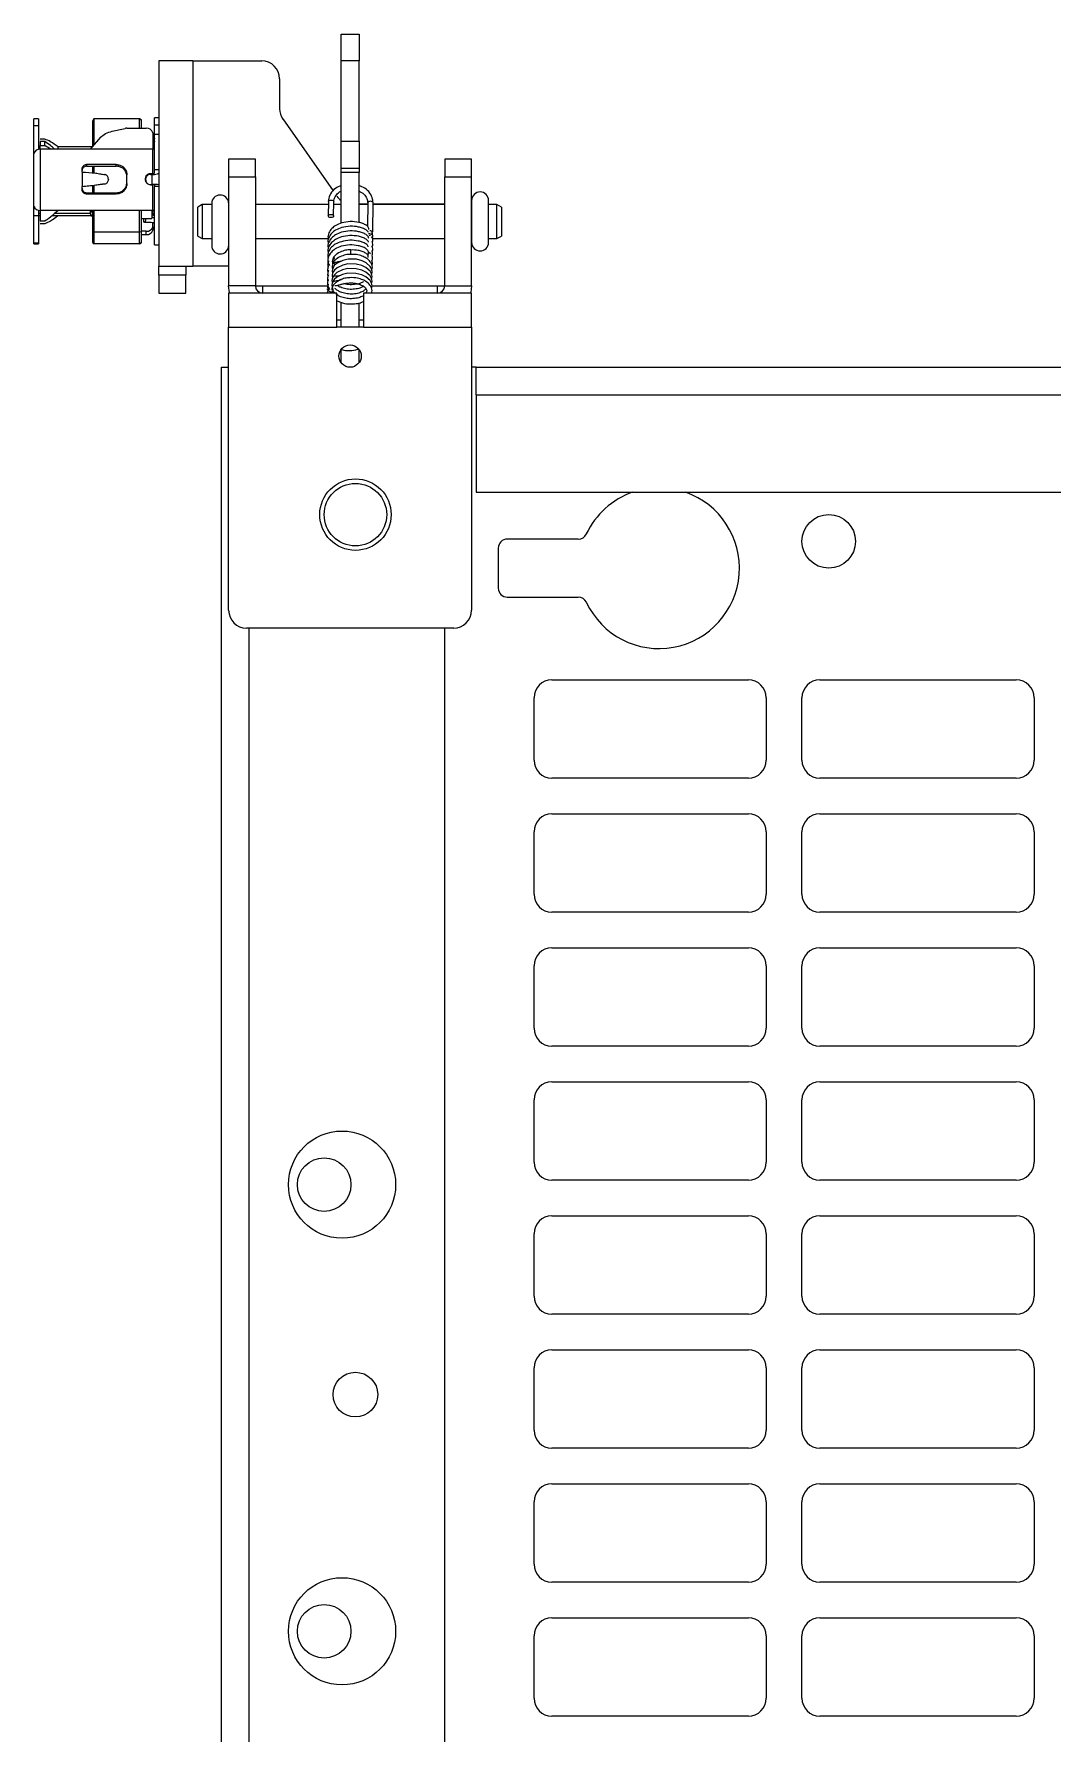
# Model space of a CAD drawing. Header units: millimetres. Extents: x -287 to 523, y -14 to 1990.
# Drawn here: x 251.7 to 365.7, y 1695.3 to 1885.6 of the extents above; entities that cross this region are included whole.
import ezdxf

# ---------------------------------------------------------------- set-up
doc = ezdxf.new("R2010")
doc.units = ezdxf.units.MM

msp = doc.modelspace()

# ---------------------------------------------------------------- linework, layer by layer
at = {"color": 7, "linetype": 'Continuous', "lineweight": 25}
for p, q in [((286.07, 1885.56), (288.07, 1885.56)), ((286.07, 1882.56), (286.07, 1885.56)), ((288.07, 1885.56), (288.07, 1882.56)), ((269.47, 1882.56), (265.67, 1882.56)), ((265.67, 1882.56), (265.67, 1859.56)), ((269.47, 1882.56), (277.17, 1882.56)), ((286.07, 1873.56), (286.07, 1882.56)), ((288.07, 1873.56), (288.07, 1882.56)), ((279.17, 1880.56), (279.17, 1877.19)), ((252.17, 1876.06), (251.67, 1876.06)), ((251.67, 1875.3), (251.67, 1876.06)), ((252.17, 1875.3), (251.67, 1875.3)), ((251.67, 1872.23), (251.67, 1875.3)), ((252.17, 1876.06), (252.17, 1875.3)), ((252.17, 1875.3), (252.17, 1872.64)), ((258.39, 1876.06), (258.27, 1875.86)), ((258.27, 1875.86), (258.39, 1876.06)), ((258.27, 1873.01), (258.27, 1875.86)), ((258.39, 1876.06), (258.39, 1873.15)), ((263.47, 1876.06), (258.39, 1876.06)), ((262.07, 1875.01), (264.22, 1875.01)), ((263.67, 1875.95), (263.47, 1876.06)), ((263.47, 1875.01), (263.47, 1876.06)), ((263.47, 1876.06), (263.67, 1875.95)), ((263.67, 1875.95), (263.67, 1875.01)), ((264.97, 1874.51), (264.97, 1872.67)), ((265.67, 1876.16), (265.17, 1876.16)), ((265.17, 1875.39), (265.17, 1876.16)), ((265.17, 1874.34), (265.17, 1875.39)), ((265.17, 1875.39), (265.67, 1875.39)), ((279.53, 1876.05), (285.17, 1867.99)), ((252.87, 1873.8), (252.37, 1873.8)), ((252.87, 1873.53), (252.37, 1873.53)), ((252.37, 1873.53), (252.37, 1873.07)), ((252.37, 1873.07), (252.87, 1873.07)), ((257.97, 1872.67), (252.37, 1872.67)), ((252.87, 1873.07), (252.87, 1873.53)), ((254.37, 1872.67), (254.37, 1872.92)), ((258.19, 1872.92), (254.37, 1872.92)), ((259.13, 1874), (257.97, 1872.67)), ((265.17, 1872.9), (264.97, 1872.86)), ((265.17, 1870.35), (265.17, 1874.34)), ((265.17, 1874.34), (265.67, 1874.34)), ((286.07, 1870.56), (286.07, 1873.56)), ((288.07, 1873.56), (288.07, 1870.56)), ((251.68, 1872.23), (251.67, 1872.23)), ((251.67, 1872.15), (251.67, 1872.23)), ((251.67, 1866.28), (251.67, 1872.15)), ((260.87, 1870.96), (257.57, 1870.96)), ((257.57, 1870.76), (260.87, 1870.76)), ((258.27, 1870.03), (258.27, 1870.76)), ((258.39, 1870.76), (258.39, 1870.02)), ((276.47, 1871.56), (273.47, 1871.56)), ((273.47, 1871.56), (273.47, 1869.56)), ((276.47, 1869.56), (276.47, 1871.56)), ((297.67, 1871.56), (297.67, 1869.56)), ((300.67, 1871.56), (297.67, 1871.56)), ((300.67, 1869.56), (300.67, 1871.56)), ((257.07, 1870.11), (257.07, 1870.49)), ((257.07, 1870.11), (257.07, 1868.51)), ((259.36, 1868.77), (259.41, 1868.78)), ((260, 1869.32), (260, 1869.28)), ((262.07, 1868.83), (262.07, 1869.79)), ((264.17, 1869.23), (264.17, 1869.4)), ((264.72, 1869.94), (264.97, 1869.94)), ((264.72, 1869.85), (264.97, 1869.85)), ((264.87, 1869.85), (264.87, 1868.72)), ((265.67, 1870.35), (265.17, 1870.35)), ((265.17, 1869.98), (265.17, 1870.35)), ((273.47, 1869.56), (273.47, 1857.36)), ((276.47, 1869.56), (276.47, 1857.36)), ((286.07, 1870.56), (288.07, 1870.56)), ((286.07, 1870.06), (286.07, 1870.56)), ((286.07, 1864.38), (286.07, 1870.06)), ((288.07, 1870.56), (288.07, 1870.06)), ((288.07, 1864.46), (288.07, 1870.06)), ((297.67, 1857.36), (297.67, 1869.56)), ((300.67, 1857.36), (300.67, 1869.56)), ((257.07, 1868.13), (257.07, 1868.51)), ((257.57, 1867.79), (260.87, 1867.79)), ((260.87, 1867.64), (257.57, 1867.64)), ((258.27, 1867.79), (258.27, 1868.62)), ((258.39, 1868.64), (258.39, 1867.79)), ((264.72, 1868.72), (264.97, 1868.72)), ((264.72, 1868.68), (264.97, 1868.68)), ((265.17, 1868.66), (265.17, 1868.5)), ((265.17, 1861.96), (265.17, 1868.5)), ((265.67, 1868.5), (265.17, 1868.5)), ((300.68, 1866.93), (300.68, 1862.23)), ((302.58, 1862.23), (302.58, 1866.93)), ((251.67, 1865.22), (251.67, 1866.28)), ((252.17, 1865.22), (251.67, 1865.22)), ((251.67, 1862.15), (251.67, 1865.22)), ((252.17, 1865.84), (252.17, 1865.22)), ((252.17, 1865.22), (252.17, 1862.15)), ((254.37, 1865.82), (252.37, 1865.82)), ((254.37, 1865.2), (253.7, 1865.2)), ((257.97, 1865.46), (253.98, 1865.46)), ((264.97, 1865.82), (254.37, 1865.82)), ((258.19, 1865.2), (254.37, 1865.2)), ((257.97, 1865.82), (257.97, 1865.46)), ((258.27, 1865.11), (257.97, 1865.46)), ((257.99, 1865.82), (258.27, 1865.48)), ((258.27, 1863.47), (258.27, 1865.82)), ((258.39, 1865.82), (258.39, 1863.39)), ((263.47, 1863.39), (263.47, 1865.82)), ((263.67, 1865.82), (263.67, 1863.43)), ((264.87, 1865.83), (264.87, 1864.91)), ((265.17, 1865.22), (264.87, 1865.29)), ((265.17, 1864.96), (264.87, 1865.06)), ((264.97, 1865.27), (264.97, 1865.82)), ((270.52, 1866.46), (270.02, 1866.17)), ((270.02, 1862.95), (270.02, 1866.17)), ((271.57, 1866.46), (270.52, 1866.46)), ((270.52, 1866.46), (270.52, 1862.66)), ((271.57, 1866.59), (271.57, 1861.89)), ((284.64, 1866.46), (276.47, 1866.46)), ((284.64, 1866.8), (284.62, 1865.19)), ((285.22, 1865.19), (285.24, 1866.79)), ((286.07, 1866.46), (285.24, 1866.46)), ((288.07, 1866.56), (289.04, 1866.56)), ((289.04, 1866.46), (288.07, 1866.46)), ((289.04, 1866.67), (289.01, 1864.02)), ((289.6, 1863.41), (289.64, 1866.66)), ((289.64, 1866.56), (297.67, 1866.56)), ((297.67, 1866.46), (289.64, 1866.46)), ((300.68, 1866.46), (300.67, 1866.46)), ((303.52, 1866.46), (302.58, 1866.46)), ((304.02, 1866.17), (303.52, 1866.46)), ((303.52, 1862.66), (303.52, 1866.46)), ((304.02, 1866.17), (304.02, 1862.95)), ((252.87, 1864.6), (252.37, 1864.6)), ((252.87, 1864.32), (252.37, 1864.32)), ((258.39, 1863.39), (258.27, 1863.47)), ((258.27, 1862.26), (258.27, 1863.47)), ((263.47, 1863.39), (258.39, 1863.39)), ((258.39, 1863.39), (258.39, 1862.06)), ((263.67, 1863.43), (263.47, 1863.39)), ((263.47, 1862.06), (263.47, 1863.39)), ((263.67, 1864.91), (264.87, 1864.91)), ((264.22, 1863.49), (263.67, 1863.49)), ((263.67, 1863.43), (263.67, 1862.18)), ((263.67, 1863.12), (264.22, 1863.12)), ((264.97, 1863.99), (264.97, 1864.43)), ((264.97, 1863.99), (264.97, 1863.62)), ((289.61, 1862.98), (289.56, 1863.39)), ((252.17, 1862.15), (251.67, 1862.15)), ((251.67, 1862.06), (251.67, 1862.15)), ((251.67, 1862.06), (252.17, 1862.06)), ((252.17, 1862.15), (252.17, 1862.06)), ((258.27, 1862.26), (258.39, 1862.06)), ((258.27, 1862.26), (258.27, 1862.26)), ((258.39, 1862.06), (258.27, 1862.26)), ((263.47, 1862.06), (258.39, 1862.06)), ((263.47, 1862.06), (263.67, 1862.18)), ((263.67, 1862.18), (263.47, 1862.06)), ((263.67, 1862.18), (263.67, 1862.18)), ((265.17, 1861.96), (265.67, 1861.96)), ((270.02, 1862.95), (270.52, 1862.66)), ((270.52, 1862.66), (271.57, 1862.66)), ((276.47, 1862.66), (284.63, 1862.66)), ((289.1, 1861.22), (289.34, 1860.98)), ((289.54, 1862.66), (297.67, 1862.66)), ((289.61, 1862.92), (289.61, 1862.98)), ((300.67, 1862.66), (300.68, 1862.66)), ((302.58, 1862.66), (303.52, 1862.66)), ((303.52, 1862.66), (304.02, 1862.95)), ((265.67, 1859.56), (269.47, 1859.56)), ((265.67, 1858.56), (265.67, 1859.56)), ((268.67, 1859.56), (268.67, 1858.56)), ((273.47, 1859.56), (269.47, 1859.56)), ((285.35, 1860.35), (285.25, 1860.48)), ((285.75, 1859.98), (285.63, 1860.06)), ((265.67, 1858.56), (265.67, 1856.56)), ((268.67, 1856.56), (268.67, 1858.56)), ((276.47, 1857.36), (277.27, 1857.36)), ((277.27, 1857.36), (277.27, 1856.56)), ((296.87, 1856.56), (296.87, 1857.36)), ((296.87, 1857.36), (297.67, 1857.36)), ((265.67, 1856.56), (268.67, 1856.56)), ((273.47, 1856.56), (273.47, 1852.76)), ((285.57, 1856.56), (273.47, 1856.56)), ((284.53, 1856.67), (284.52, 1856.61)), ((284.52, 1856.61), (284.52, 1856.56)), ((284.63, 1857.06), (284.53, 1856.67)), ((285.12, 1856.63), (285.17, 1856.81)), ((285.12, 1856.57), (285.12, 1856.63)), ((285.57, 1852.76), (285.57, 1856.56)), ((286.07, 1852.76), (286.07, 1855.52)), ((288.07, 1852.76), (288.07, 1855.46)), ((300.67, 1856.56), (288.57, 1856.56)), ((288.57, 1856.56), (288.57, 1852.76)), ((300.67, 1852.76), (300.67, 1856.56)), ((285.57, 1853.56), (286.07, 1853.56)), ((288.07, 1853.56), (288.57, 1853.56)), ((273.47, 1821.06), (273.47, 1852.76)), ((288.57, 1852.76), (285.57, 1852.76)), ((300.67, 1852.76), (300.67, 1821.06)), ((286.07, 1848.76), (286.07, 1850.26)), ((288.07, 1848.76), (288.07, 1850.26)), ((272.67, 1848.26), (273.47, 1848.26)), ((272.67, 165.26), (272.67, 1848.26)), ((301.17, 1848.26), (300.67, 1848.26)), ((301.17, 1845.17), (301.17, 1848.27)), ((301.17, 1848.27), (430.17, 1848.27)), ((301.17, 1845.17), (301.17, 1834.27)), ((301.17, 1834.27), (430.17, 1834.27)), ((312.62, 1829.02), (304.67, 1829.02)), ((303.67, 1828.02), (303.67, 1823.52)), ((304.67, 1822.52), (312.62, 1822.52)), ((298.67, 1819.06), (275.47, 1819.06)), ((297.67, 165.26), (297.67, 1819.06)), ((309.67, 1813.26), (331.67, 1813.26)), ((339.67, 1813.26), (361.67, 1813.26)), ((307.67, 1804.26), (307.67, 1811.26)), ((333.67, 1811.26), (333.67, 1804.26)), ((337.67, 1804.26), (337.67, 1811.26)), ((363.67, 1811.26), (363.67, 1804.26)), ((331.67, 1802.26), (309.67, 1802.26)), ((361.67, 1802.26), (339.67, 1802.26)), ((309.67, 1798.26), (331.67, 1798.26)), ((339.67, 1798.26), (361.67, 1798.26)), ((307.67, 1789.26), (307.67, 1796.26)), ((333.67, 1796.26), (333.67, 1789.26)), ((337.67, 1789.26), (337.67, 1796.26)), ((363.67, 1796.26), (363.67, 1789.26)), ((331.67, 1787.26), (309.67, 1787.26)), ((361.67, 1787.26), (339.67, 1787.26)), ((309.67, 1783.26), (331.67, 1783.26)), ((339.67, 1783.26), (361.67, 1783.26)), ((307.67, 1774.26), (307.67, 1781.26)), ((333.67, 1781.26), (333.67, 1774.26)), ((337.67, 1774.26), (337.67, 1781.26)), ((363.67, 1781.26), (363.67, 1774.26)), ((331.67, 1772.26), (309.67, 1772.26)), ((361.67, 1772.26), (339.67, 1772.26)), ((309.67, 1768.26), (331.67, 1768.26)), ((339.67, 1768.26), (361.67, 1768.26)), ((307.67, 1759.26), (307.67, 1766.26)), ((333.67, 1766.26), (333.67, 1759.26)), ((337.67, 1759.26), (337.67, 1766.26)), ((363.67, 1766.26), (363.67, 1759.26)), ((331.67, 1757.26), (309.67, 1757.26)), ((361.67, 1757.26), (339.67, 1757.26)), ((309.67, 1753.26), (331.67, 1753.26)), ((339.67, 1753.26), (361.67, 1753.26)), ((307.67, 1744.26), (307.67, 1751.26)), ((333.67, 1751.26), (333.67, 1744.26)), ((337.67, 1744.26), (337.67, 1751.26)), ((363.67, 1751.26), (363.67, 1744.26)), ((331.67, 1742.26), (309.67, 1742.26)), ((361.67, 1742.26), (339.67, 1742.26)), ((309.67, 1738.26), (331.67, 1738.26)), ((339.67, 1738.26), (361.67, 1738.26)), ((307.67, 1729.26), (307.67, 1736.26)), ((333.67, 1736.26), (333.67, 1729.26)), ((337.67, 1729.26), (337.67, 1736.26)), ((363.67, 1736.26), (363.67, 1729.26)), ((331.67, 1727.26), (309.67, 1727.26)), ((361.67, 1727.26), (339.67, 1727.26)), ((309.67, 1723.26), (331.67, 1723.26)), ((339.67, 1723.26), (361.67, 1723.26)), ((307.67, 1714.26), (307.67, 1721.26)), ((333.67, 1721.26), (333.67, 1714.26)), ((337.67, 1714.26), (337.67, 1721.26)), ((363.67, 1721.26), (363.67, 1714.26)), ((331.67, 1712.26), (309.67, 1712.26)), ((361.67, 1712.26), (339.67, 1712.26)), ((309.67, 1708.26), (331.67, 1708.26)), ((339.67, 1708.26), (361.67, 1708.26)), ((307.67, 1699.26), (307.67, 1706.26)), ((333.67, 1706.26), (333.67, 1699.26)), ((337.67, 1699.26), (337.67, 1706.26)), ((363.67, 1706.26), (363.67, 1699.26)), ((331.67, 1697.26), (309.67, 1697.26)), ((361.67, 1697.26), (339.67, 1697.26))]:
    msp.add_line(p, q, dxfattribs=at)
at = {"color": 8, "linetype": 'Continuous', "lineweight": 18}
for p, q in [((269.47, 1882.56), (269.47, 1859.56)), ((288.07, 1882.56), (286.07, 1882.56)), ((252.37, 1872.67), (252.37, 1865.82)), ((264.97, 1872.67), (257.97, 1872.67)), ((264.97, 1869.94), (264.97, 1872.67)), ((286.07, 1873.56), (288.07, 1873.56)), ((257.57, 1870.96), (257.57, 1870.76)), ((260.87, 1870.76), (260.87, 1870.96)), ((264.72, 1869.94), (264.72, 1869.85)), ((273.47, 1869.56), (276.47, 1869.56)), ((288.07, 1870.06), (286.07, 1870.06)), ((297.67, 1869.56), (300.67, 1869.56)), ((257.57, 1867.79), (257.57, 1867.64)), ((260.87, 1867.64), (260.87, 1867.79)), ((264.72, 1868.72), (264.72, 1868.68)), ((264.97, 1865.82), (264.97, 1868.68)), ((252.37, 1865.46), (252.37, 1865.2)), ((264.22, 1863.12), (264.22, 1863.49)), ((289.13, 1862.75), (289.18, 1862.72)), ((268.67, 1858.56), (265.67, 1858.56)), ((276.47, 1857.36), (273.47, 1857.36)), ((277.27, 1857.36), (284.58, 1857.36)), ((289.53, 1857.36), (296.87, 1857.36)), ((297.67, 1857.36), (300.67, 1857.36)), ((285.11, 1856.56), (285.12, 1856.62)), ((273.47, 1852.76), (285.57, 1852.76)), ((288.57, 1852.76), (300.67, 1852.76)), ((301.17, 1845.17), (430.17, 1845.17)), ((275.77, 165.26), (275.77, 1819.06))]:
    msp.add_line(p, q, dxfattribs=at)
at = {"color": 7, "linetype": 'Continuous', "lineweight": 25, "flags": 128}
for points in [[(252.37, 1872.92), (252.24, 1872.91), (252.17, 1872.9)], [(252.37, 1865.46), (252.24, 1865.47), (252.17, 1865.48)], [(252.37, 1865.2), (252.24, 1865.21), (252.17, 1865.23)], [(284.93, 1865.37), (285.05, 1865.35), (285.14, 1865.31), (285.2, 1865.25), (285.22, 1865.18), (285.2, 1865.11), (285.13, 1865.06), (285.03, 1865.02), (284.91, 1865.01), (284.8, 1865.03), (284.7, 1865.07), (284.64, 1865.13), (284.62, 1865.2), (284.65, 1865.27), (284.72, 1865.32), (284.82, 1865.36), (284.93, 1865.37)], [(289.19, 1863.06), (289.27, 1863.05), (289.38, 1863.08), (289.48, 1863.15), (289.54, 1863.23), (289.57, 1863.33), (289.55, 1863.42), (289.48, 1863.49), (289.39, 1863.53), (289.28, 1863.54), (289.28, 1863.54)], [(289.47, 1857.64), (289.54, 1857.88), (289.48, 1858.19), (289.31, 1858.49), (288.84, 1858.91), (288.38, 1859.13), (287.75, 1859.29), (286.81, 1859.31), (286.23, 1859.18), (285.59, 1858.87), (285.31, 1858.62), (285.1, 1858.3), (285.04, 1857.98), (285.08, 1857.76), (285.08, 1857.76)], [(289.48, 1858.17), (289.55, 1858.4), (289.48, 1858.71), (289.32, 1859.01), (288.85, 1859.43), (288.39, 1859.65), (287.76, 1859.81), (286.83, 1859.83), (286.24, 1859.7), (285.61, 1859.39), (285.32, 1859.14), (285.11, 1858.83), (285.05, 1858.51), (285.09, 1858.28), (285.09, 1858.28)], [(289.49, 1858.69), (289.55, 1858.92), (289.49, 1859.23), (289.33, 1859.53), (288.86, 1859.95), (288.41, 1860.17), (287.77, 1860.34), (286.84, 1860.36), (286.25, 1860.22), (285.62, 1859.92), (285.33, 1859.67), (285.12, 1859.35), (285.06, 1859.03), (285.1, 1858.8), (285.1, 1858.8)], [(287.14, 1860.85), (287.14, 1860.89), (287.14, 1860.96)], [(273.56, 1856.56), (273.55, 1856.62), (273.47, 1857.36)], [(289.47, 1857.12), (289.53, 1857.36), (289.47, 1857.67), (289.3, 1857.97), (288.83, 1858.39), (288.37, 1858.61), (287.73, 1858.77), (286.8, 1858.79), (286.22, 1858.65), (285.58, 1858.34), (285.3, 1858.09), (285.09, 1857.78), (285.03, 1857.46), (285.08, 1857.23), (285.08, 1857.23)], [(300.67, 1857.36), (300.6, 1856.62), (300.59, 1856.56)]]:
    msp.add_lwpolyline(points, dxfattribs=at)
at = {"color": 8, "linetype": 'Continuous', "lineweight": 18, "flags": 128}
for points in [[(284.64, 1866.8), (284.64, 1866.81), (284.67, 1866.87), (284.74, 1866.93), (284.84, 1866.97), (284.96, 1866.98)], [(284.96, 1866.98), (285.07, 1866.96), (285.16, 1866.92), (285.23, 1866.86), (285.24, 1866.79)], [(289.35, 1866.84), (289.24, 1866.83), (289.14, 1866.79), (289.07, 1866.74), (289.04, 1866.67), (289.04, 1866.67)], [(289.64, 1866.66), (289.62, 1866.72), (289.56, 1866.78), (289.47, 1866.82), (289.35, 1866.84)], [(264.16, 1864.91), (264.15, 1864.86), (264.15, 1864.72), (264.14, 1864.57), (264.13, 1864.48), (264.13, 1864.48), (264.13, 1864.48)], [(289.3, 1863.22), (289.19, 1863.21), (289.13, 1863.2)], [(289.01, 1863.01), (289.01, 1863.01), (289.02, 1862.95)], [(284.53, 1856.67), (284.52, 1856.66), (284.55, 1856.56)], [(284.52, 1856.61), (284.52, 1856.6), (284.52, 1856.56)]]:
    msp.add_lwpolyline(points, dxfattribs=at)
at = {"color": 7, "linetype": 'Continuous', "lineweight": 25}
for centre, radius in [((287.07, 1849.51), 1.25), ((287.67, 1831.76), 4), ((287.67, 1831.76), 3.5), ((340.67, 1828.77), 3), ((286.17, 1756.76), 6), ((284.17, 1756.76), 3), ((287.67, 1733.26), 2.5), ((286.17, 1706.76), 6), ((284.17, 1706.76), 3)]:
    msp.add_circle(centre, radius, dxfattribs=at)
for centre, radius, start, end in [((277.17, 1880.56), 2, 0, 90), ((281.17, 1877.19), 2, 180, 214.992), ((262.07, 1873.91), 1.1, 89.9618, 100.1433), ((264.33, 1874.35), 0.665, 13.4486, 98.9562), ((252.29, 1872.04), 0.63, 82.8557, 170.3631), ((264.99, 1872.84), 0.18, 262.8557, 350.3631), ((265.02, 1870.25), 0.306, 260.9096, 299.7098), ((265.14, 1870.91), 1.07, 260.9096, 299.7098), ((265.15, 1866.46), 2.27, 76.5937, 94.3958), ((265.02, 1868.03), 0.648, 76.5937, 94.3958), ((272.52, 1866.59), 0.95, 3.5614, 180), ((287.21, 1868.56), 2, 214.992, 235.204), ((301.63, 1866.93), 0.95, 0, 180), ((252.28, 1866.43), 0.62, 193.4486, 278.9562), ((265, 1865.64), 0.177, 13.4486, 98.9562), ((264.99, 1865.28), 0.18, 9.6369, 97.1443), ((264.33, 1864.14), 0.665, 261.0438, 346.5514), ((264.33, 1863.77), 0.665, 261.0438, 346.5514), ((272.52, 1861.89), 0.95, 180, 356.4386), ((301.63, 1862.23), 0.95, 180, 0), ((277.27, 1857.36), 0.8, 180, 270), ((296.87, 1857.36), 0.8, 270, 0), ((321.67, 1825.77), 9, 205.1507, 70.8119), ((321.67, 1825.77), 9, 109.1881, 154.8493), ((304.67, 1828.02), 1, 90, 180), ((312.62, 1830.02), 1, 270, 334.8493), ((304.67, 1823.52), 1, 180, 270), ((312.62, 1821.52), 1, 25.1507, 90), ((275.47, 1821.06), 2, 180, 270), ((298.67, 1821.06), 2, 270, 0), ((309.67, 1811.26), 2, 90, 180), ((331.67, 1811.26), 2, 0, 90), ((339.67, 1811.26), 2, 90, 180), ((361.67, 1811.26), 2, 0, 90), ((309.67, 1804.26), 2, 180, 270), ((331.67, 1804.26), 2, 270, 0), ((339.67, 1804.26), 2, 180, 270), ((361.67, 1804.26), 2, 270, 0), ((309.67, 1796.26), 2, 90, 180), ((331.67, 1796.26), 2, 0, 90), ((339.67, 1796.26), 2, 90, 180), ((361.67, 1796.26), 2, 0, 90), ((309.67, 1789.26), 2, 180, 270), ((331.67, 1789.26), 2, 270, 0), ((339.67, 1789.26), 2, 180, 270), ((361.67, 1789.26), 2, 270, 0), ((309.67, 1781.26), 2, 90, 180), ((331.67, 1781.26), 2, 0, 90), ((339.67, 1781.26), 2, 90, 180), ((361.67, 1781.26), 2, 0, 90), ((309.67, 1774.26), 2, 180, 270), ((331.67, 1774.26), 2, 270, 0), ((339.67, 1774.26), 2, 180, 270), ((361.67, 1774.26), 2, 270, 0), ((309.67, 1766.26), 2, 90, 180), ((331.67, 1766.26), 2, 0, 90), ((339.67, 1766.26), 2, 90, 180), ((361.67, 1766.26), 2, 0, 90), ((309.67, 1759.26), 2, 180, 270), ((331.67, 1759.26), 2, 270, 0), ((339.67, 1759.26), 2, 180, 270), ((361.67, 1759.26), 2, 270, 0), ((309.67, 1751.26), 2, 90, 180), ((331.67, 1751.26), 2, 0, 90), ((339.67, 1751.26), 2, 90, 180), ((361.67, 1751.26), 2, 0, 90), ((309.67, 1744.26), 2, 180, 270), ((331.67, 1744.26), 2, 270, 0), ((339.67, 1744.26), 2, 180, 270), ((361.67, 1744.26), 2, 270, 0), ((309.67, 1736.26), 2, 90, 180), ((331.67, 1736.26), 2, 0, 90), ((339.67, 1736.26), 2, 90, 180), ((361.67, 1736.26), 2, 0, 90), ((309.67, 1729.26), 2, 180, 270), ((331.67, 1729.26), 2, 270, 0), ((339.67, 1729.26), 2, 180, 270), ((361.67, 1729.26), 2, 270, 0), ((309.67, 1721.26), 2, 90, 180), ((331.67, 1721.26), 2, 0, 90), ((339.67, 1721.26), 2, 90, 180), ((361.67, 1721.26), 2, 0, 90), ((309.67, 1714.26), 2, 180, 270), ((331.67, 1714.26), 2, 270, 0), ((339.67, 1714.26), 2, 180, 270), ((361.67, 1714.26), 2, 270, 0), ((309.67, 1706.26), 2, 90, 180), ((331.67, 1706.26), 2, 0, 90), ((339.67, 1706.26), 2, 90, 180), ((361.67, 1706.26), 2, 0, 90), ((309.67, 1699.26), 2, 180, 270), ((331.67, 1699.26), 2, 270, 0), ((339.67, 1699.26), 2, 180, 270), ((361.67, 1699.26), 2, 270, 0)]:
    msp.add_arc(centre, radius, start, end, dxfattribs=at)
at = {"color": 8, "linetype": 'Continuous', "lineweight": 18}
for centre, radius, start, end in [((280.47, 1861.34), 6.7, 355.8494, 0.6968), ((289.38, 1863.01), 0.235, 292.4775, 353.5864), ((289.37, 1862.95), 0.233, 295.0586, 353.6892)]:
    msp.add_arc(centre, radius, start, end, dxfattribs=at)
at = {"color": 7, "linetype": 'Continuous', "lineweight": 25}
for points, knots in [([(259.13, 1874), (259.3, 1874.15), (259.65, 1874.45), (260.63, 1874.76), (261.39, 1874.9), (261.88, 1874.99)], [0, 0, 0, 0, 0.254027, 0.526591, 1, 1, 1, 1]), ([(252.37, 1872.67), (252.37, 1872.67), (252.37, 1872.85), (252.37, 1872.96), (252.37, 1873.07)], [0, 0, 0, 0, 0.000208, 1, 1, 1, 1]), ([(254.37, 1872.92), (254.09, 1873.13), (253.59, 1873.51), (253.09, 1873.71), (252.87, 1873.8)], [0, 0, 0, 0, 0.559911, 1, 1, 1, 1]), ([(253.98, 1872.67), (253.83, 1872.81), (253.46, 1873.16), (253.09, 1873.39), (252.87, 1873.53)], [0, 0, 0, 0, 0.403562, 1, 1, 1, 1]), ([(253.53, 1872.67), (253.53, 1872.67), (253.31, 1872.85), (253.09, 1872.96), (252.87, 1873.07)], [0, 0, 0, 0, 0.000208, 1, 1, 1, 1]), ([(265.17, 1873.88), (265.17, 1873.85), (265.17, 1873.82), (265.15, 1873.76), (265.11, 1873.71), (265.04, 1873.7), (264.99, 1873.69), (264.97, 1873.69)], [0, 0, 0, 0, 0.195353, 0.37764, 0.539051, 0.782239, 1, 1, 1, 1]), ([(265.17, 1873.58), (265.17, 1873.56), (265.17, 1873.52), (265.15, 1873.47), (265.12, 1873.42), (265.04, 1873.41), (265, 1873.41), (264.97, 1873.41)], [0, 0, 0, 0, 0.1953018, 0.3775407, 0.5389091, 0.7613833, 1, 1, 1, 1]), ([(257.07, 1870.49), (257.08, 1870.54), (257.09, 1870.65), (257.17, 1870.79), (257.3, 1870.89), (257.44, 1870.95), (257.53, 1870.95), (257.57, 1870.96)], [0, 0, 0, 0, 0.214373, 0.428779, 0.642592, 0.856666, 1, 1, 1, 1]), ([(257.57, 1870.76), (257.52, 1870.76), (257.4, 1870.75), (257.25, 1870.67), (257.14, 1870.55), (257.08, 1870.41), (257.07, 1870.33), (257.07, 1870.29)], [0, 0, 0, 0, 0.214385, 0.428772, 0.643033, 0.856802, 1, 1, 1, 1]), ([(260.87, 1870.96), (261.01, 1870.94), (261.28, 1870.92), (261.64, 1870.73), (261.91, 1870.44), (262.05, 1870.11), (262.07, 1869.89), (262.07, 1869.79)], [0, 0, 0, 0, 0.213238, 0.42649, 0.63916, 0.849598, 1, 1, 1, 1]), ([(262.07, 1869.59), (262.06, 1869.72), (262.04, 1869.99), (261.84, 1870.34), (261.54, 1870.6), (261.2, 1870.74), (260.97, 1870.75), (260.87, 1870.76)], [0, 0, 0, 0, 0.2123763, 0.4249789, 0.6334795, 0.8436094, 1, 1, 1, 1]), ([(257.07, 1870.11), (257.57, 1870.08), (258.24, 1870.05), (259.14, 1869.9), (259.44, 1869.85), (259.6, 1869.83)], [0, 0, 0, 0, 0.587693, 0.790818, 1, 1, 1, 1]), ([(257.07, 1868.51), (257.57, 1868.55), (258.24, 1868.6), (259.14, 1868.75), (259.44, 1868.78), (259.6, 1868.79)], [0, 0, 0, 0, 0.587693, 0.790818, 1, 1, 1, 1]), ([(260, 1869.32), (259.99, 1869.37), (259.99, 1869.49), (259.91, 1869.64), (259.8, 1869.76), (259.69, 1869.81), (259.62, 1869.82), (259.6, 1869.83)], [0, 0, 0, 0, 0.225883, 0.451767, 0.67765, 0.903524, 1, 1, 1, 1]), ([(259.6, 1868.79), (259.64, 1868.8), (259.74, 1868.82), (259.87, 1868.91), (259.96, 1869.04), (260, 1869.17), (260, 1869.25), (260, 1869.28)], [0, 0, 0, 0, 0.225867, 0.451734, 0.677598, 0.903479, 1, 1, 1, 1]), ([(260.87, 1867.79), (261.01, 1867.8), (261.28, 1867.83), (261.64, 1868.03), (261.91, 1868.32), (262.05, 1868.66), (262.07, 1868.89), (262.07, 1868.99)], [0, 0, 0, 0, 0.212875, 0.425767, 0.637937, 0.847353, 1, 1, 1, 1]), ([(262.07, 1868.83), (262.06, 1868.7), (262.04, 1868.43), (261.84, 1868.08), (261.54, 1867.81), (261.2, 1867.67), (260.97, 1867.65), (260.87, 1867.64)], [0, 0, 0, 0, 0.212833, 0.42585, 0.635542, 0.846587, 1, 1, 1, 1]), ([(264.17, 1869.4), (264.18, 1869.46), (264.19, 1869.58), (264.28, 1869.75), (264.42, 1869.87), (264.58, 1869.94), (264.68, 1869.94), (264.72, 1869.94)], [0, 0, 0, 0, 0.2143054, 0.4286504, 0.6422794, 0.8562229, 1, 1, 1, 1]), ([(264.72, 1869.85), (264.66, 1869.85), (264.54, 1869.84), (264.37, 1869.74), (264.25, 1869.6), (264.18, 1869.45), (264.17, 1869.35), (264.17, 1869.31)], [0, 0, 0, 0, 0.2143193, 0.4286424, 0.642812, 0.856387, 1, 1, 1, 1]), ([(264.17, 1869.27), (264.18, 1869.21), (264.19, 1869.09), (264.28, 1868.92), (264.42, 1868.8), (264.58, 1868.73), (264.68, 1868.72), (264.72, 1868.72)], [0, 0, 0, 0, 0.214211, 0.428471, 0.641842, 0.855602, 1, 1, 1, 1]), ([(264.72, 1868.68), (264.66, 1868.69), (264.54, 1868.7), (264.37, 1868.79), (264.25, 1868.93), (264.18, 1869.09), (264.17, 1869.19), (264.17, 1869.23)], [0, 0, 0, 0, 0.214393, 0.428789, 0.643061, 0.856854, 1, 1, 1, 1]), ([(257.07, 1868.28), (257.08, 1868.22), (257.09, 1868.11), (257.17, 1867.96), (257.3, 1867.86), (257.44, 1867.8), (257.53, 1867.79), (257.57, 1867.79)], [0, 0, 0, 0, 0.2142948, 0.4286301, 0.6422302, 0.856153, 1, 1, 1, 1]), ([(257.57, 1867.64), (257.52, 1867.65), (257.4, 1867.66), (257.25, 1867.74), (257.14, 1867.86), (257.08, 1868), (257.07, 1868.09), (257.07, 1868.13)], [0, 0, 0, 0, 0.214445, 0.428893, 0.643239, 0.857188, 1, 1, 1, 1]), ([(286.07, 1868.6), (285.85, 1868.5), (285.35, 1868.29), (284.86, 1867.71), (284.66, 1867.17), (284.65, 1866.87), (284.64, 1866.8)], [0, 0, 0, 0, 0.28163, 0.611733, 0.91388, 1, 1, 1, 1]), ([(285.24, 1866.79), (285.25, 1866.88), (285.28, 1867.16), (285.53, 1867.57), (285.84, 1867.89), (286.06, 1867.96), (286.07, 1867.96)], [0, 0, 0, 0, 0.199495, 0.615994, 0.97988, 1, 1, 1, 1]), ([(289.64, 1866.66), (289.63, 1866.8), (289.61, 1867.18), (289.32, 1867.78), (288.78, 1868.33), (288.29, 1868.52), (288.07, 1868.61)], [0, 0, 0, 0, 0.166571, 0.458626, 0.753148, 1, 1, 1, 1]), ([(288.07, 1867.99), (288.26, 1867.88), (288.64, 1867.66), (288.98, 1867.17), (289.02, 1866.83), (289.04, 1866.67)], [0, 0, 0, 0, 0.334702, 0.673778, 1, 1, 1, 1]), ([(252.37, 1865.82), (252.37, 1865.55), (252.37, 1865.06), (252.37, 1864.74), (252.37, 1864.6)], [0, 0, 0, 0, 0.559866, 1, 1, 1, 1]), ([(254.37, 1865.82), (254.09, 1865.55), (253.59, 1865.06), (253.09, 1864.74), (252.87, 1864.6)], [0, 0, 0, 0, 0.559911, 1, 1, 1, 1]), ([(254.37, 1865.2), (254.09, 1864.99), (253.59, 1864.61), (253.09, 1864.41), (252.87, 1864.32)], [0, 0, 0, 0, 0.559911, 1, 1, 1, 1]), ([(263.97, 1864.52), (263.97, 1864.55), (263.97, 1864.64), (263.97, 1864.77), (263.97, 1864.86), (263.97, 1864.91), (263.97, 1864.91)], [0, 0, 0, 0, 0.239432, 0.627389, 0.999313, 1, 1, 1, 1]), ([(264.13, 1864.48), (264.11, 1864.48), (264.06, 1864.48), (264, 1864.49), (263.98, 1864.51), (263.97, 1864.52), (263.97, 1864.52)], [0, 0, 0, 0, 0.266331, 0.548449, 0.829136, 1, 1, 1, 1]), ([(265.17, 1864.25), (265.17, 1864.27), (265.17, 1864.31), (265.15, 1864.36), (265.11, 1864.42), (265.04, 1864.43), (264.88, 1864.44), (264.56, 1864.46), (264.29, 1864.47), (264.13, 1864.48)], [0, 0, 0, 0, 0.0520515, 0.1006214, 0.143629, 0.208426, 0.2776636, 0.5586593, 1, 1, 1, 1]), ([(289.13, 1862.75), (289.13, 1862.78), (289.12, 1862.92), (288.89, 1863.11), (288.5, 1863.31), (287.89, 1863.48), (287.06, 1863.56), (286.15, 1863.41), (285.46, 1863.11), (284.96, 1862.73), (284.64, 1862.24), (284.53, 1861.8), (284.63, 1861.56), (284.65, 1861.52)], [0, 0, 0, 0, 0.0185566, 0.1074546, 0.1902605, 0.2634755, 0.3987928, 0.536541, 0.6508307, 0.7429729, 0.8506982, 0.9757522, 1, 1, 1, 1]), ([(289.13, 1863.35), (289.06, 1863.44), (288.92, 1863.63), (288.5, 1863.83), (287.9, 1864), (287.08, 1864.08), (286.16, 1863.93), (285.47, 1863.64), (284.96, 1863.25), (284.65, 1862.76), (284.54, 1862.32), (284.64, 1862.09), (284.66, 1862.05)], [0, 0, 0, 0, 0.0905103, 0.17484, 0.2494194, 0.3871707, 0.5274368, 0.6438447, 0.7376345, 0.8473177, 0.9746873, 1, 1, 1, 1]), ([(289.16, 1863.68), (289.16, 1863.74), (289.16, 1863.93), (288.92, 1864.15), (288.52, 1864.35), (287.91, 1864.52), (287.09, 1864.6), (286.17, 1864.46), (285.48, 1864.16), (284.97, 1863.78), (284.66, 1863.29), (284.55, 1862.85), (284.65, 1862.61), (284.66, 1862.57)], [0, 0, 0, 0, 0.0454662, 0.1317959, 0.2122513, 0.2834208, 0.4147909, 0.548597, 0.659672, 0.7491074, 0.8537284, 0.9752601, 1, 1, 1, 1]), ([(289.12, 1862.26), (289.12, 1862.27), (289.11, 1862.41), (288.88, 1862.59), (288.49, 1862.79), (287.88, 1862.96), (287.05, 1863.03), (286.14, 1862.89), (285.44, 1862.59), (284.95, 1862.2), (284.63, 1861.71), (284.53, 1861.27), (284.63, 1861.04), (284.64, 1861)], [0, 0, 0, 0, 0.01216, 0.101705, 0.185092, 0.258803, 0.395126, 0.533858, 0.648935, 0.741771, 0.850277, 0.976194, 1, 1, 1, 1]), ([(289.11, 1861.74), (289.11, 1861.75), (289.1, 1861.89), (288.87, 1862.07), (288.47, 1862.26), (287.87, 1862.43), (287.04, 1862.51), (286.13, 1862.36), (285.43, 1862.06), (284.94, 1861.68), (284.62, 1861.18), (284.52, 1860.75), (284.62, 1860.51), (284.64, 1860.48)], [0, 0, 0, 0, 0.012323, 0.101921, 0.185336, 0.259055, 0.395479, 0.534273, 0.649375, 0.742289, 0.850854, 0.976799, 1, 1, 1, 1]), ([(289.14, 1860.89), (289.14, 1861.02), (289.15, 1861.28), (288.87, 1861.55), (288.46, 1861.74), (287.85, 1861.91), (287.03, 1861.99), (286.12, 1861.84), (285.42, 1861.54), (284.93, 1861.15), (284.61, 1860.66), (284.52, 1860.12), (284.68, 1859.79), (284.75, 1859.65)], [0, 0, 0, 0, 0.081182, 0.159516, 0.232425, 0.296844, 0.416137, 0.537465, 0.638059, 0.719312, 0.814225, 0.924295, 1, 1, 1, 1]), ([(287.16, 1861.41), (287.06, 1861.41), (286.76, 1861.41), (286.23, 1861.27), (285.7, 1861.04), (285.33, 1860.72), (285.11, 1860.4), (285.06, 1860.06), (285.09, 1859.92), (285.11, 1859.85)], [0, 0, 0, 0, 0.089768, 0.267835, 0.481373, 0.603484, 0.733355, 0.865947, 1, 1, 1, 1]), ([(289.11, 1860.54), (289.11, 1860.61), (289.11, 1860.81), (288.85, 1861.03), (288.45, 1861.22), (287.89, 1861.39), (287.44, 1861.39), (287.16, 1861.38)], [0, 0, 0, 0, 0.122583, 0.339442, 0.54123, 0.719481, 1, 1, 1, 1]), ([(289.53, 1860.7), (289.54, 1860.71), (289.64, 1860.89), (289.59, 1861.09), (289.54, 1861.28)], [0, 0, 0, 0, 0.056483, 1, 1, 1, 1]), ([(289.54, 1861.74), (289.55, 1861.75), (289.66, 1861.93), (289.6, 1862.13), (289.55, 1862.33)], [0, 0, 0, 0, 0.05051, 1, 1, 1, 1]), ([(289.54, 1861.22), (289.54, 1861.23), (289.65, 1861.41), (289.6, 1861.61), (289.54, 1861.8)], [0, 0, 0, 0, 0.053483, 1, 1, 1, 1]), ([(289.55, 1862.26), (289.56, 1862.27), (289.67, 1862.45), (289.61, 1862.66), (289.56, 1862.85)], [0, 0, 0, 0, 0.0475653, 1, 1, 1, 1]), ([(289.59, 1862.77), (289.59, 1862.78), (289.59, 1862.79), (289.6, 1862.81), (289.6, 1862.85), (289.6, 1862.89), (289.61, 1862.92)], [0, 0, 0, 0, 0.0696569, 0.1790647, 0.357219, 1, 1, 1, 1]), ([(284.65, 1859.65), (284.62, 1859.54), (284.55, 1859.31), (284.53, 1859.06), (284.59, 1858.94), (284.6, 1858.93)], [0, 0, 0, 0, 0.484821, 0.957201, 1, 1, 1, 1]), ([(284.66, 1860.17), (284.63, 1860.06), (284.56, 1859.83), (284.54, 1859.59), (284.6, 1859.47), (284.6, 1859.46)], [0, 0, 0, 0, 0.48109, 0.954437, 1, 1, 1, 1]), ([(287.18, 1860.87), (287.07, 1860.88), (286.76, 1860.9), (286.21, 1860.75), (285.69, 1860.51), (285.32, 1860.2), (285.11, 1859.88), (285.05, 1859.53), (285.08, 1859.39), (285.1, 1859.32)], [0, 0, 0, 0, 0.09772, 0.274416, 0.486418, 0.607625, 0.736513, 0.868082, 1, 1, 1, 1]), ([(285.37, 1859.79), (285.32, 1859.85), (285.15, 1860.04), (285.13, 1860.35), (285.28, 1860.54), (285.33, 1860.61)], [0, 0, 0, 0, 0.243385, 0.737072, 1, 1, 1, 1]), ([(285.22, 1859.99), (285.41, 1860.02), (285.73, 1860.05), (286, 1860.14), (286.14, 1860.17), (286.14, 1860.17)], [0, 0, 0, 0, 0.60841, 0.994755, 1, 1, 1, 1]), ([(289.5, 1859.21), (289.53, 1859.29), (289.59, 1859.47), (289.51, 1859.75), (289.32, 1860.11), (288.94, 1860.46), (288.4, 1860.72), (287.82, 1860.89), (287.38, 1860.88), (287.18, 1860.87)], [0, 0, 0, 0, 0.091652, 0.212796, 0.334357, 0.533368, 0.676495, 0.849386, 1, 1, 1, 1]), ([(289.52, 1860.18), (289.53, 1860.19), (289.64, 1860.37), (289.58, 1860.57), (289.53, 1860.76)], [0, 0, 0, 0, 0.05951, 1, 1, 1, 1]), ([(289.52, 1859.66), (289.52, 1859.67), (289.63, 1859.85), (289.57, 1860.05), (289.52, 1860.24)], [0, 0, 0, 0, 0.056112, 1, 1, 1, 1]), ([(284.62, 1857.56), (284.59, 1857.44), (284.52, 1857.21), (284.51, 1856.96), (284.57, 1856.84), (284.57, 1856.84)], [0, 0, 0, 0, 0.49851, 0.966043, 1, 1, 1, 1]), ([(284.64, 1858.61), (284.6, 1858.49), (284.54, 1858.26), (284.52, 1858.01), (284.58, 1857.89), (284.58, 1857.89)], [0, 0, 0, 0, 0.492222, 0.962666, 1, 1, 1, 1]), ([(284.65, 1859.13), (284.61, 1859.01), (284.55, 1858.78), (284.53, 1858.54), (284.58, 1858.42), (284.59, 1858.41)], [0, 0, 0, 0, 0.488531, 0.959944, 1, 1, 1, 1]), ([(284.63, 1858.08), (284.59, 1857.97), (284.52, 1857.73), (284.54, 1857.35), (284.69, 1857.1), (284.77, 1856.95)], [0, 0, 0, 0, 0.312942, 0.609211, 1, 1, 1, 1]), ([(289.45, 1856.56), (289.49, 1856.66), (289.56, 1856.85), (289.47, 1857.15), (289.28, 1857.52), (288.89, 1857.85), (288.34, 1858.12), (287.66, 1858.29), (286.9, 1858.31), (286.16, 1858.14), (285.64, 1857.89), (285.26, 1857.57), (285.06, 1857.26), (285.01, 1856.99), (285.03, 1856.9), (285.03, 1856.89)], [0, 0, 0, 0, 0.06326, 0.131732, 0.200371, 0.312593, 0.393538, 0.49128, 0.62266, 0.70652, 0.807385, 0.864987, 0.92619, 0.988621, 1, 1, 1, 1]), ([(285.07, 1858.4), (285.07, 1858.4), (285.33, 1858.51), (285.64, 1858.46), (285.98, 1858.56), (286.1, 1858.6)], [0, 0, 0, 0, 0.003649, 0.660124, 1, 1, 1, 1]), ([(285.17, 1857.89), (285.36, 1857.92), (285.67, 1857.96), (285.97, 1858.04), (286.09, 1858.07)], [0, 0, 0, 0, 0.6227776, 1, 1, 1, 1]), ([(285.38, 1857.4), (285.5, 1857.42), (285.73, 1857.45), (286.05, 1857.54), (286.41, 1857.63), (286.79, 1857.69), (287.17, 1857.71), (287.56, 1857.69), (288.01, 1857.6), (288.43, 1857.43), (288.77, 1857.19), (288.94, 1856.92), (288.96, 1856.69), (288.86, 1856.58), (288.85, 1856.56)], [0, 0, 0, 0, 0.0855492, 0.1701668, 0.2420712, 0.3073181, 0.375707, 0.4461941, 0.5171218, 0.6362962, 0.7293774, 0.8429314, 0.9807278, 1, 1, 1, 1]), ([(288.56, 1857.32), (288.51, 1857.29), (288.34, 1857.17), (287.89, 1857.03), (287.25, 1856.95), (286.58, 1857.02), (286.06, 1857.18), (285.73, 1857.32), (285.62, 1857.41), (285.6, 1857.44)], [0, 0, 0, 0, 0.076445, 0.257964, 0.462363, 0.646872, 0.826607, 0.954347, 1, 1, 1, 1]), ([(288.57, 1857.84), (288.52, 1857.81), (288.35, 1857.7), (287.89, 1857.55), (287.26, 1857.48), (286.71, 1857.52), (286.45, 1857.6), (286.38, 1857.62)], [0, 0, 0, 0, 0.108984, 0.363527, 0.650205, 0.909037, 1, 1, 1, 1]), ([(284.63, 1857.06), (284.62, 1857.04), (284.6, 1856.98), (284.62, 1856.89), (284.69, 1856.8), (284.78, 1856.73), (284.86, 1856.71), (284.9, 1856.7)], [0, 0, 0, 0, 0.173265, 0.379948, 0.586632, 0.793316, 1, 1, 1, 1]), ([(285.32, 1856.64), (285.23, 1856.73), (285.14, 1856.84), (285.15, 1856.95), (285.15, 1856.96)], [0, 0, 0, 0, 0.9113451, 1, 1, 1, 1]), ([(288.83, 1857.05), (288.79, 1856.99), (288.7, 1856.87), (288.38, 1856.68), (287.89, 1856.5), (287.25, 1856.43), (286.58, 1856.49), (286.05, 1856.65), (285.64, 1856.85), (285.46, 1857), (285.37, 1857.09)], [0, 0, 0, 0, 0.095877, 0.202664, 0.342228, 0.499358, 0.641168, 0.779355, 0.877592, 1, 1, 1, 1]), ([(288.57, 1856.29), (288.52, 1856.25), (288.35, 1856.14), (287.88, 1855.98), (287.24, 1855.91), (286.58, 1855.97), (286.05, 1856.13), (285.69, 1856.29), (285.55, 1856.41), (285.49, 1856.46)], [0, 0, 0, 0, 0.081938, 0.253269, 0.446129, 0.620151, 0.789781, 0.910405, 1, 1, 1, 1]), ([(285.57, 1855.71), (285.72, 1855.65), (286.11, 1855.46), (286.88, 1855.32), (287.7, 1855.36), (288.27, 1855.47), (288.5, 1855.6), (288.57, 1855.63)], [0, 0, 0, 0, 0.15924, 0.439828, 0.711064, 0.913842, 1, 1, 1, 1]), ([(286.11, 1850.27), (286.12, 1850.26), (286.4, 1850.13), (287.03, 1850.12), (287.69, 1850.15), (287.98, 1850.3), (288.01, 1850.32)], [0, 0, 0, 0, 0.023551, 0.477259, 0.93374, 1, 1, 1, 1])]:
    msp.add_open_spline(points, degree=3, knots=knots, dxfattribs=at)
at = {"color": 8, "linetype": 'Continuous', "lineweight": 18}
msp.add_open_spline([(259.35, 1868.77), (259.37, 1868.77), (259.41, 1868.78), (259.48, 1868.78), (259.54, 1868.79), (259.58, 1868.79), (259.6, 1868.79)], degree=3, knots=[0, 0, 0, 0, 0.246022, 0.497638, 0.810556, 1, 1, 1, 1], dxfattribs=at)
at = {"color": 7, "linetype": 'Continuous', "lineweight": 25}
msp.add_open_spline([(284.9, 1856.7), (284.93, 1856.69), (285.01, 1856.69), (285.11, 1856.73), (285.17, 1856.8), (285.2, 1856.89), (285.18, 1856.99), (285.11, 1857.08), (285.05, 1857.12), (285.01, 1857.14)], degree=3, dxfattribs=at)

doc.saveas('drawing.dxf')
